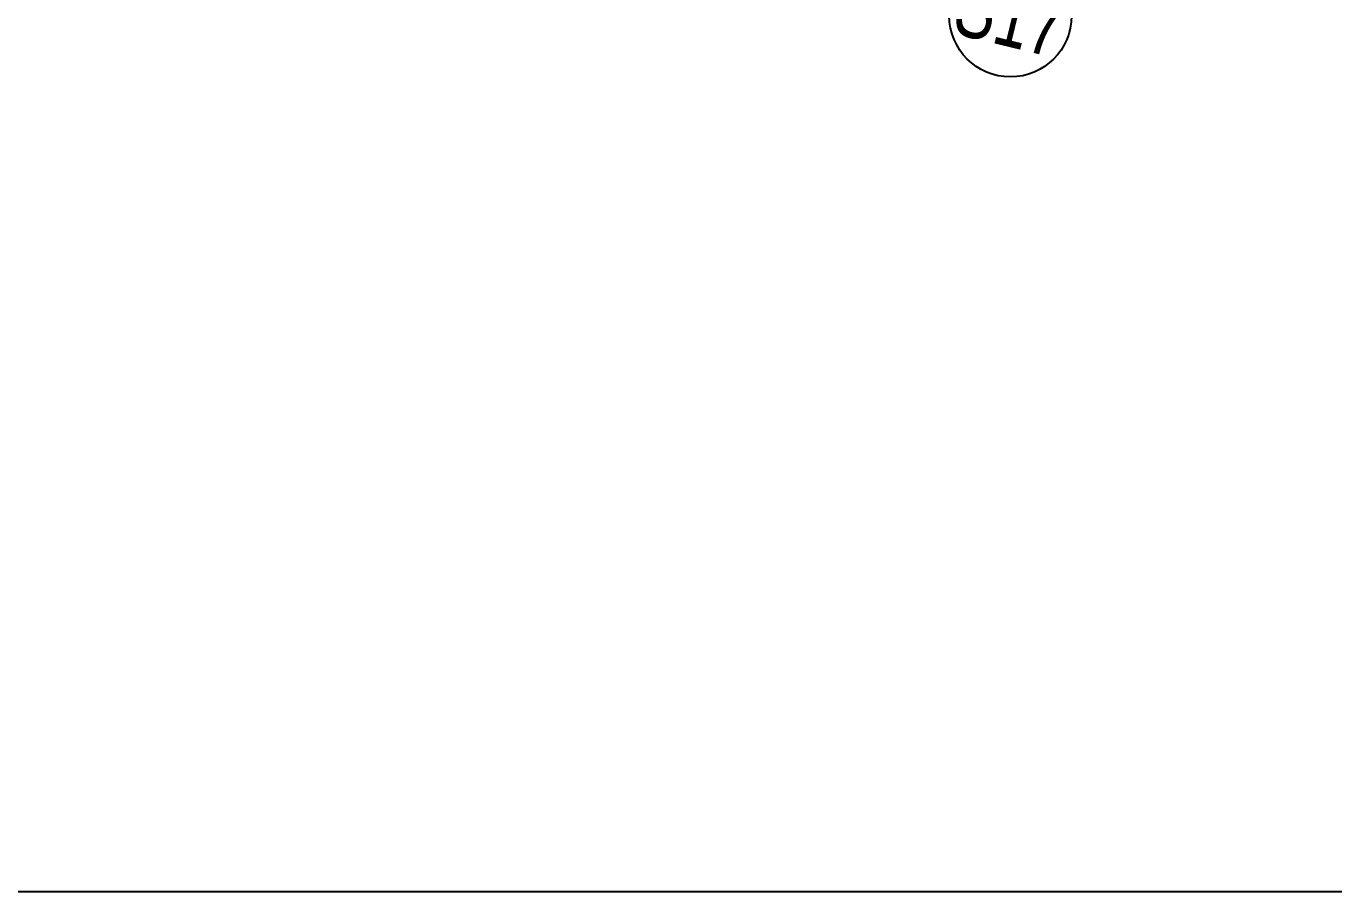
# Model space of a CAD drawing. Extents: x -668578 to 2331563, y -1202445 to 1620273.
# Drawn here: x 1627699 to 1661932, y -358 to 22311 of the extents above; entities that cross this region are included whole.
import ezdxf
from ezdxf.enums import TextEntityAlignment as Align

# ---------------------------------------------------------------- set-up
doc = ezdxf.new("R2010")
doc.units = 0
doc.layers.get('0').update_dxf_attribs({"color": 8})
doc.layers.get('Defpoints').update_dxf_attribs({"color": 8})
for name, color, linetype in [('#标注', 8, 'Continuous'), ('C-SHET-SHBD', 8, 'Continuous'), ('dim', 8, 'Continuous')]:
    doc.layers.add(name, color=color, linetype=linetype)
doc.styles.add('JHZX', font='jrs.shx', dxfattribs={"width": 0.6, "bigfont": 'jhz.shx'})
doc.styles.add('XD2008', font='xd-hzs.shx', dxfattribs={"width": 0.7, "bigfont": 'xd-hztxt.shx'})

# ---------------------------------------------------------------- blocks, each defined once
blk = doc.blocks.new('*U2924')
at = {"linetype": 'ByBlock'}
blk.add_line((-8.960830237663566e-17, -20), (0, 0), dxfattribs=at)
blk.add_circle((0, -24), 4, dxfattribs=at)
at = {"color": 253, "linetype": 'ByBlock', "style": 'JHZX', "width": 0.75}
blk.add_attdef('AXES', text='', height=4, dxfattribs=at).set_placement((0, -24), align=Align.MIDDLE_CENTER)
blk = doc.blocks.new('DSGDFG')
at = {"layer": '#标注', "linetype": 'ByBlock', "xscale": 400, "yscale": 400, "rotation": 346.3573321530939}
blk.add_blockref('*U2924', (134281.0125977786, -92000.36538827047), dxfattribs=at).add_auto_attribs({'AXES': 'S17'})
blk = doc.blocks.new('A3文本框')
at = {"layer": 'Defpoints', "ltscale": 500}
blk.add_lwpolyline([(9.999999999997272, -9.999999999998181), (-420.0000000000173, -9.999999999998181), (-420.0000000000173, 297.0000000000127), (9.999999999997272, 297.0000000000127)], close=True, dxfattribs=at)
at = {"layer": 'C-SHET-SHBD', "style": 'XD2008', "width": 0.7}
for tag, height, p in [('子项名称', 4.5, (-37.48932049999985, 35.4120334268755)), ('图名', 4.5, (-37.48932049999985, 24.2692238739146)), ('比例', 3, (-56.3001431233015, 8.254638809770768)), ('MQJD-01', 3, (-13.24466025000038, 2.272258786729253))]:
    blk.add_attdef(tag, text='', height=height, dxfattribs=at).set_placement(p, align=Align.CENTER)

msp = doc.modelspace()

# ---------------------------------------------------------------- block references
at = {"layer": '#标注'}
msp.add_blockref('DSGDFG', (1521448.890479225, 123909.9869659723), dxfattribs=at)
at = {"layer": 'dim', "color": 0, "xscale": 650, "yscale": 650, "zscale": 650}
msp.add_blockref('A3文本框', (1766062.661876243, 6142.48586536973), dxfattribs=at)

doc.saveas('drawing.dxf')
